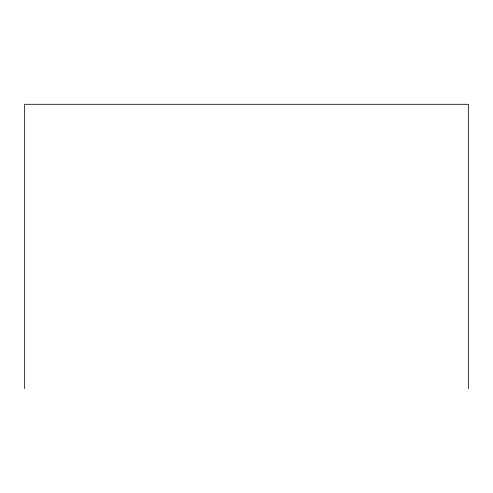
<?xml version="1.0" encoding="UTF-8"?>
<svg xmlns="http://www.w3.org/2000/svg" width="493" height="493" viewBox="0 0 493 493"><rect width="100%" height="100%" fill="white"/><g stroke="black" fill="none" stroke-linecap="round" stroke-linejoin="round"><path stroke-width="0.74" d="M468.35 388.7L468.35 104.3L24.65 104.3L24.65 388.7"/></g></svg>
